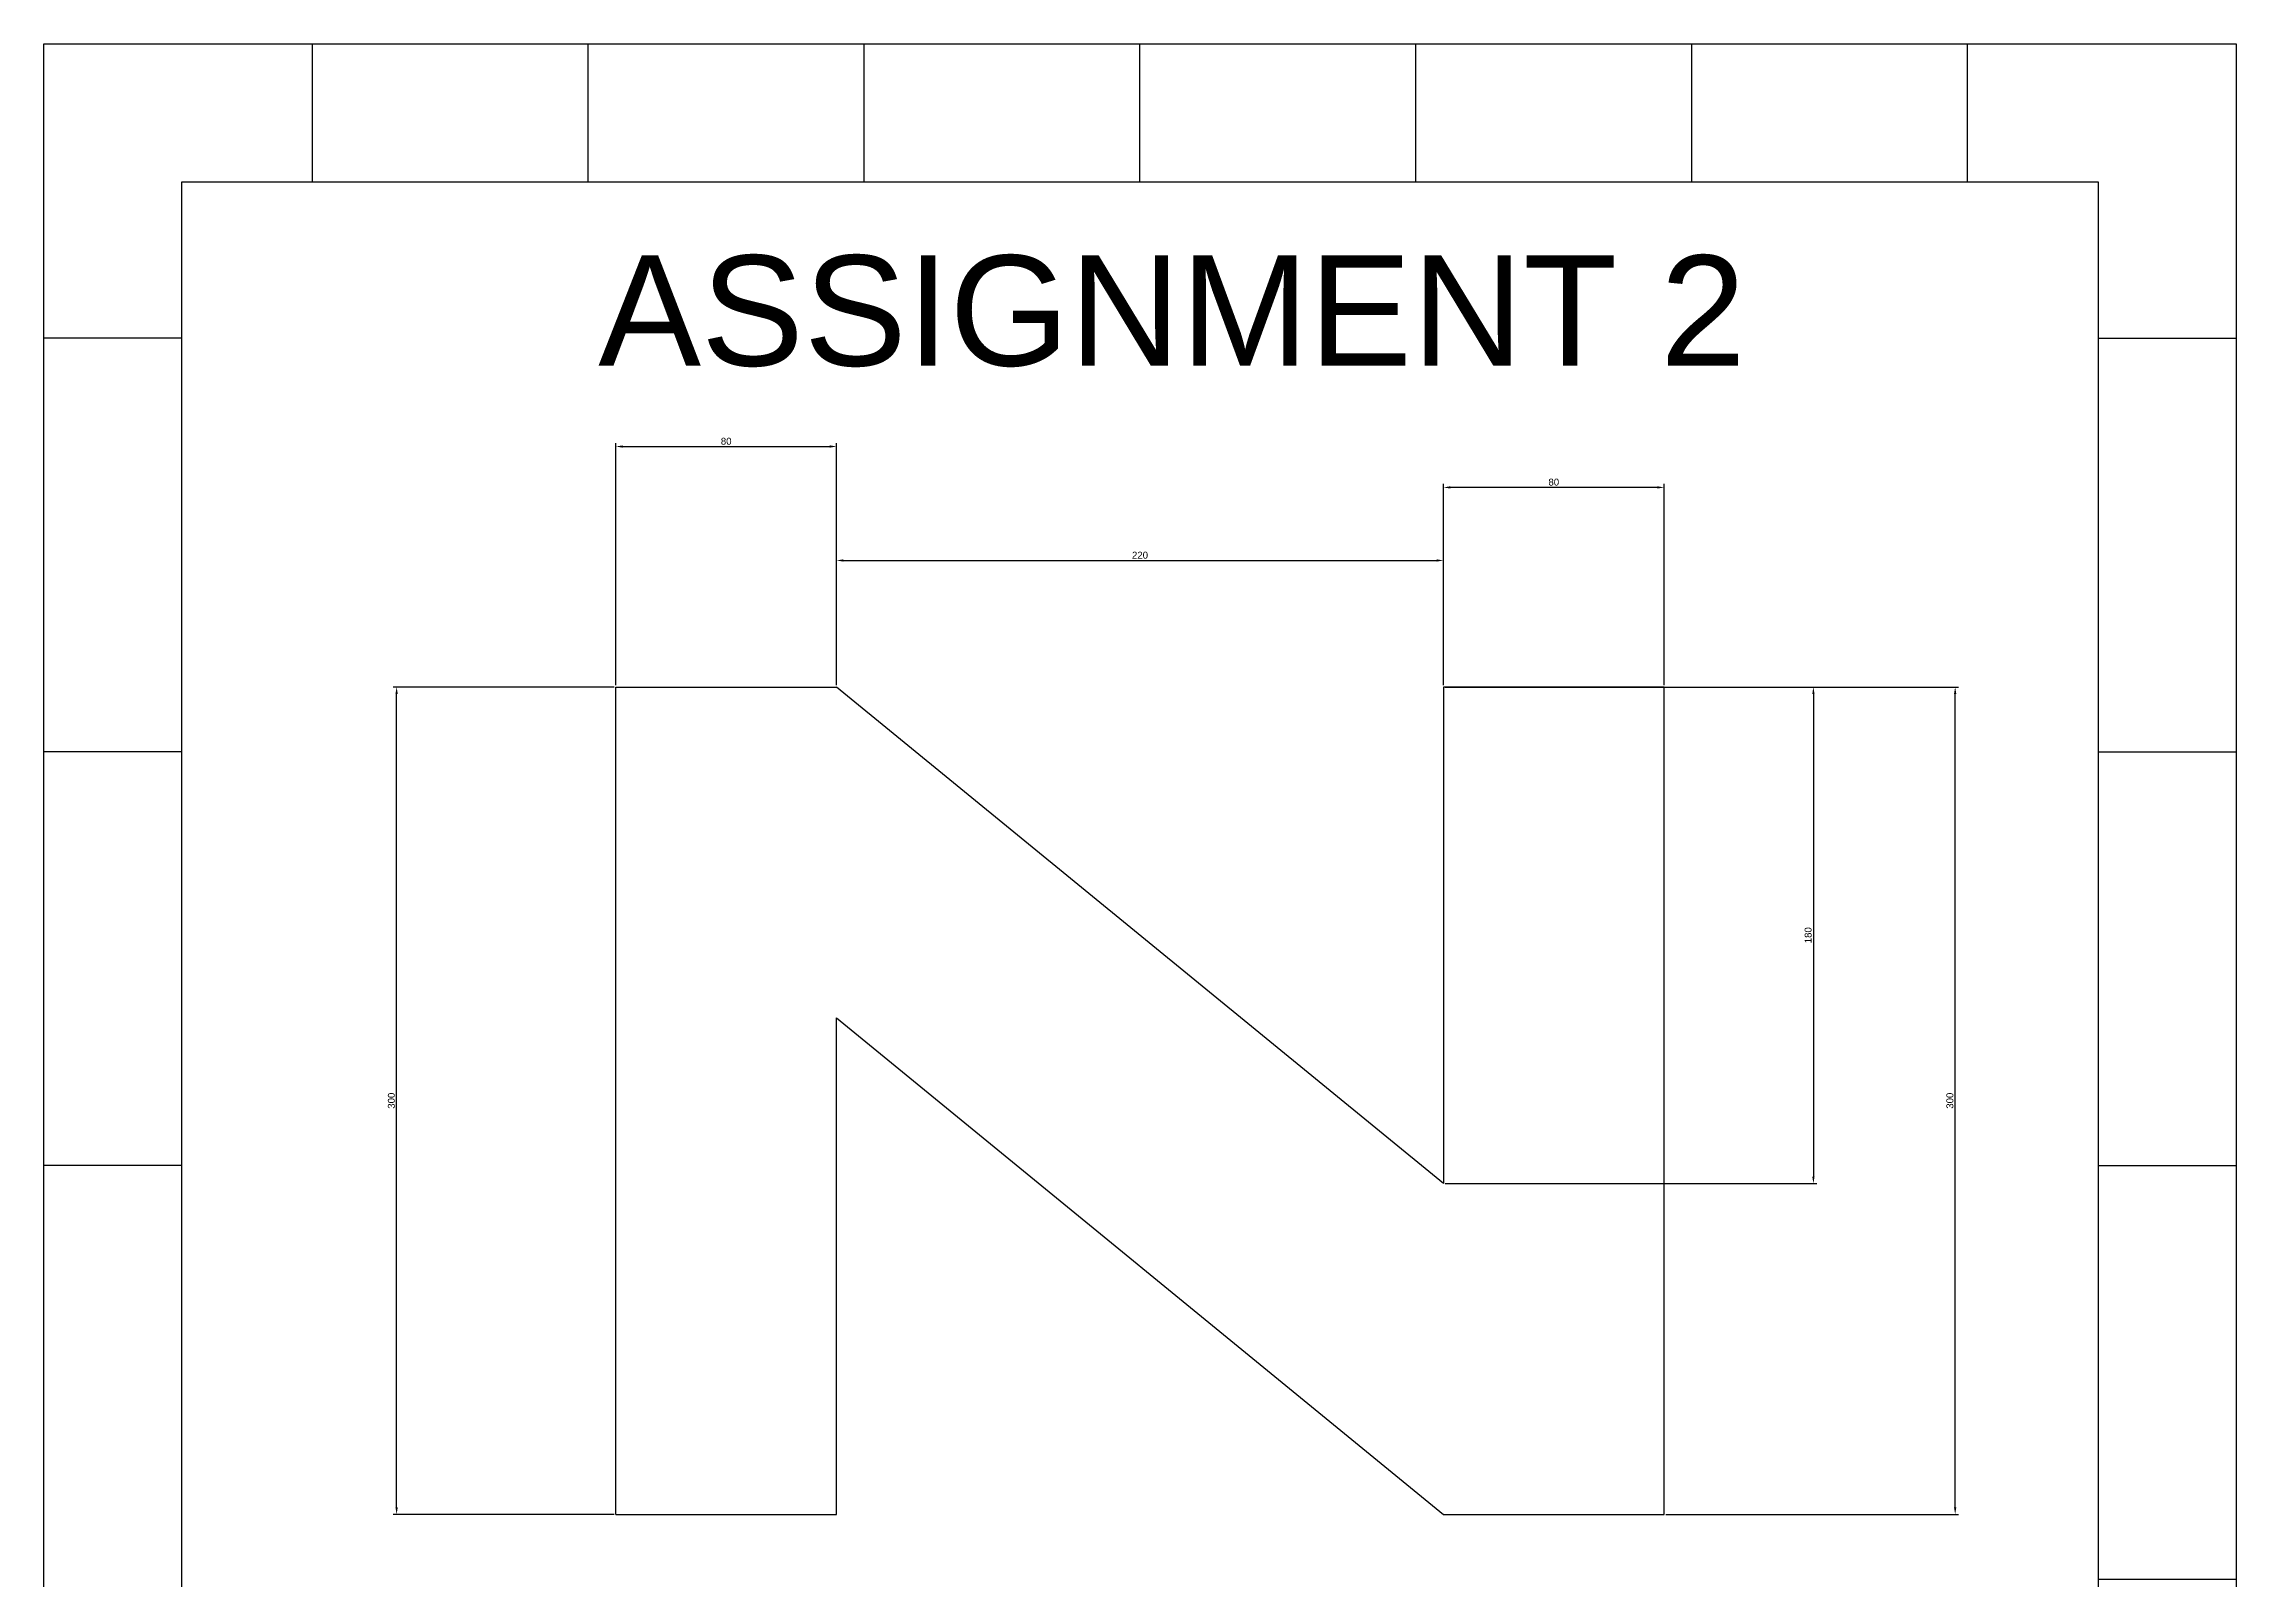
# Model space of a CAD drawing. Header units: millimetres. Extents: x 2454 to 3249, y 931 to 2044.
# Drawn here: x 2454 to 3249, y 1487 to 2044 of the extents above; entities that cross this region are included whole.
import ezdxf

# ---------------------------------------------------------------- set-up
doc = ezdxf.new("R2010")
doc.units = ezdxf.units.MM
doc.styles.get("Standard").update_dxf_attribs({"font": 'arial.ttf'})
doc.dimstyles.new('ISO-25', dxfattribs={"dimtxt": 2.5, "dimasz": 2.5, "dimexe": 1.25, "dimexo": 0.625, "dimtad": 1, "dimtxsty": 'Standard', "dimcen": 2.5, "dimadec": 0, "dimazin": 0, "dimtfac": 1, "dimtmove": 0, "dimatfit": 3, "dimfxl": 1, "dimarcsym": 0})

# ---------------------------------------------------------------- blocks, each defined once
blk = doc.blocks.new('*D10')
at = {"color": 0, "lineweight": -2, "transparency": 16777216}
for p, q in [((2660.96, 1810.98), (2580.85, 1810.98)), ((2582.1, 1513.48), (2582.1, 1808.48)), ((2660.96, 1510.98), (2580.85, 1510.98))]:
    blk.add_line(p, q, dxfattribs=at)
at = {"color": 0, "transparency": 16777216}
for points in [[(2581.69, 1808.48), (2582.52, 1808.48), (2582.1, 1810.98)], [(2581.69, 1513.48), (2582.52, 1513.48), (2582.1, 1510.98)]]:
    blk.add_solid(points, dxfattribs=at)
at = {"layer": 'Defpoints', "color": 0, "transparency": 16777216}
for p in [(2582.1, 1810.98), (2661.58, 1810.98), (2661.58, 1510.98)]:
    blk.add_point(p, dxfattribs=at)
at = {"color": 0, "transparency": 16777216, "insert": (2580.2, 1660.98), "char_height": 2.5, "attachment_point": 5, "rotation": 90}
blk.add_mtext('300', dxfattribs=at)
blk = doc.blocks.new('*D11')
at = {"color": 0, "lineweight": -2, "transparency": 16777216}
for p, q in [((3042.21, 1810.98), (3148.33, 1810.98)), ((3147.08, 1513.48), (3147.08, 1808.48)), ((3042.21, 1510.98), (3148.33, 1510.98))]:
    blk.add_line(p, q, dxfattribs=at)
at = {"color": 0, "transparency": 16777216}
for points in [[(3146.66, 1808.48), (3147.49, 1808.48), (3147.08, 1810.98)], [(3146.66, 1513.48), (3147.49, 1513.48), (3147.08, 1510.98)]]:
    blk.add_solid(points, dxfattribs=at)
at = {"layer": 'Defpoints', "color": 0, "transparency": 16777216}
for p in [(3041.58, 1810.98), (3147.08, 1810.98), (3041.58, 1510.98)]:
    blk.add_point(p, dxfattribs=at)
at = {"color": 0, "transparency": 16777216, "insert": (3145.17, 1660.98), "char_height": 2.5, "attachment_point": 5, "rotation": 90}
blk.add_mtext('300', dxfattribs=at)
blk = doc.blocks.new('*D12')
at = {"color": 0, "lineweight": -2, "transparency": 16777216}
for p, q in [((2961.58, 1811.6), (2961.58, 1884.62)), ((3041.58, 1811.6), (3041.58, 1884.62)), ((3039.08, 1883.37), (2964.08, 1883.37))]:
    blk.add_line(p, q, dxfattribs=at)
at = {"color": 0, "transparency": 16777216}
for points in [[(2964.08, 1883.78), (2964.08, 1882.95), (2961.58, 1883.37)], [(3039.08, 1883.78), (3039.08, 1882.95), (3041.58, 1883.37)]]:
    blk.add_solid(points, dxfattribs=at)
at = {"layer": 'Defpoints', "color": 0, "transparency": 16777216}
for p in [(2961.58, 1883.37), (2961.58, 1810.98), (3041.58, 1810.98)]:
    blk.add_point(p, dxfattribs=at)
at = {"color": 0, "transparency": 16777216, "insert": (3001.58, 1885.27), "char_height": 2.5, "attachment_point": 5}
blk.add_mtext('80', dxfattribs=at)
blk = doc.blocks.new('*D13')
at = {"color": 0, "lineweight": -2, "transparency": 16777216}
for p, q in [((2661.58, 1811.6), (2661.58, 1899.45)), ((2741.58, 1811.6), (2741.58, 1899.45)), ((2664.08, 1898.2), (2739.08, 1898.2))]:
    blk.add_line(p, q, dxfattribs=at)
at = {"color": 0, "transparency": 16777216}
for points in [[(2664.08, 1898.62), (2664.08, 1897.78), (2661.58, 1898.2)], [(2739.08, 1898.62), (2739.08, 1897.78), (2741.58, 1898.2)]]:
    blk.add_solid(points, dxfattribs=at)
at = {"layer": 'Defpoints', "color": 0, "transparency": 16777216}
for p in [(2741.58, 1898.2), (2661.58, 1810.98), (2741.58, 1810.98)]:
    blk.add_point(p, dxfattribs=at)
at = {"color": 0, "transparency": 16777216, "insert": (2701.58, 1900.1), "char_height": 2.5, "attachment_point": 5}
blk.add_mtext('80', dxfattribs=at)
blk = doc.blocks.new('*D14')
at = {"color": 0, "lineweight": -2, "transparency": 16777216}
for p, q in [((2741.58, 1811.6), (2741.58, 1858.13)), ((2744.08, 1856.88), (2959.08, 1856.88)), ((2961.58, 1811.6), (2961.58, 1858.13))]:
    blk.add_line(p, q, dxfattribs=at)
at = {"color": 0, "transparency": 16777216}
for points in [[(2744.08, 1857.3), (2744.08, 1856.46), (2741.58, 1856.88)], [(2959.08, 1857.3), (2959.08, 1856.46), (2961.58, 1856.88)]]:
    blk.add_solid(points, dxfattribs=at)
at = {"layer": 'Defpoints', "color": 0, "transparency": 16777216}
for p in [(2961.58, 1856.88), (2741.58, 1810.98), (2961.58, 1810.98)]:
    blk.add_point(p, dxfattribs=at)
at = {"color": 0, "transparency": 16777216, "insert": (2851.58, 1858.78), "char_height": 2.5, "attachment_point": 5}
blk.add_mtext('220', dxfattribs=at)
blk = doc.blocks.new('*D15')
at = {"color": 0, "lineweight": -2, "transparency": 16777216}
for p, q in [((2962.21, 1810.98), (3096.94, 1810.98)), ((3095.69, 1808.48), (3095.69, 1633.48)), ((2962.21, 1630.98), (3096.94, 1630.98))]:
    blk.add_line(p, q, dxfattribs=at)
at = {"color": 0, "transparency": 16777216}
for points in [[(3095.28, 1808.48), (3096.11, 1808.48), (3095.69, 1810.98)], [(3095.28, 1633.48), (3096.11, 1633.48), (3095.69, 1630.98)]]:
    blk.add_solid(points, dxfattribs=at)
at = {"layer": 'Defpoints', "color": 0, "transparency": 16777216}
for p in [(2961.58, 1810.98), (2961.58, 1630.98), (3095.69, 1630.98)]:
    blk.add_point(p, dxfattribs=at)
at = {"color": 0, "transparency": 16777216, "insert": (3093.79, 1720.98), "char_height": 2.5, "attachment_point": 5, "rotation": 90}
blk.add_mtext('180', dxfattribs=at)

msp = doc.modelspace()

# ---------------------------------------------------------------- linework, layer by layer
for p, q in [((2551.583, 1994.213), (2551.583, 2044.213)), ((2651.583, 1994.213), (2651.583, 2044.213)), ((2751.583, 1994.213), (2751.583, 2044.213)), ((2851.583, 1994.213), (2851.583, 2044.213)), ((2951.583, 1994.213), (2951.583, 2044.213)), ((3051.583, 1994.213), (3051.583, 2044.213)), ((3151.583, 1994.213), (3151.583, 2044.213)), ((2504.229, 1937.486), (2454.229, 1937.486)), ((3198.938, 1937.486), (3248.938, 1937.486)), ((2661.583, 1510.979), (2661.583, 1810.979)), ((2661.583, 1810.979), (2741.583, 1810.979)), ((2961.583, 1630.979), (2741.583, 1810.979)), ((3041.583, 1810.979), (2961.583, 1810.979)), ((2961.583, 1810.979), (2961.583, 1630.979)), ((3041.583, 1510.979), (3041.583, 1810.979)), ((2504.229, 1787.486), (2454.229, 1787.486)), ((3198.938, 1787.486), (3248.938, 1787.486)), ((2741.583, 1510.979), (2741.583, 1690.979)), ((2741.583, 1690.979), (2961.583, 1510.979)), ((2504.229, 1637.486), (2454.229, 1637.486)), ((3198.938, 1637.486), (3248.938, 1637.486)), ((2661.583, 1510.979), (2741.583, 1510.979)), ((2961.583, 1510.979), (3041.583, 1510.979)), ((3198.938, 1487.486), (3248.938, 1487.486))]:
    msp.add_line(p, q)
for points in [[(2454.229, 2044.213), (3248.938, 2044.213), (3248.938, 930.759), (2454.229, 930.759)], [(2504.229, 1994.213), (3198.938, 1994.213), (3198.938, 980.759), (2504.229, 980.759)]]:
    msp.add_lwpolyline(points, close=True)

# ---------------------------------------------------------------- texts
at = {"color": 3}
msp.add_text('      ASSIGNMENT 2', height=40, dxfattribs=at).set_placement((2562.053, 1927.498))

# ---------------------------------------------------------------- dimensions: what is measured, and where the dimension line sits
for base, p1, p2, picture, middle in [((2741.583, 1898.2), (2661.583, 1810.979), (2741.583, 1810.979), '*D13', (2701.583, 1900.102)), ((2961.583, 1883.367), (3041.583, 1810.979), (2961.583, 1810.979), '*D12', (3001.583, 1885.269)), ((2961.583, 1856.88), (2741.583, 1810.979), (2961.583, 1810.979), '*D14', (2851.583, 1858.782))]:
    dim = msp.add_linear_dim(base=base, p1=p1, p2=p2, dimstyle='ISO-25')
    dim.commit()
    dim.dimension.update_dxf_attribs({"geometry": picture, "text_midpoint": middle})
for base, p1, p2, picture, middle in [((2582.103, 1810.979), (2661.583, 1510.979), (2661.583, 1810.979), '*D10', (2580.201, 1660.979)), ((3095.693, 1630.979), (2961.583, 1810.979), (2961.583, 1630.979), '*D15', (3093.791, 1720.979)), ((3147.077, 1810.979), (3041.583, 1510.979), (3041.583, 1810.979), '*D11', (3145.175, 1660.979))]:
    dim = msp.add_linear_dim(base=base, p1=p1, p2=p2, angle=90, dimstyle='ISO-25')
    dim.commit()
    dim.dimension.update_dxf_attribs({"geometry": picture, "text_midpoint": middle})

doc.saveas('drawing.dxf')
